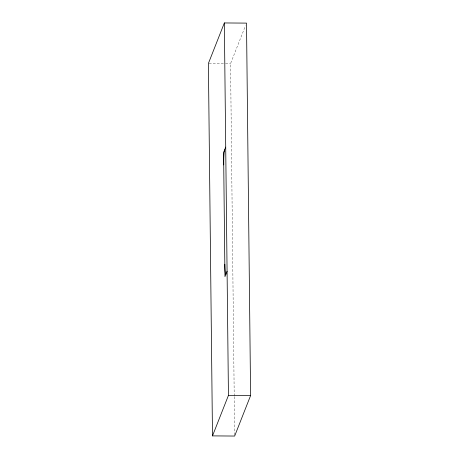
<?xml version="1.0" encoding="UTF-8"?>
<svg xmlns="http://www.w3.org/2000/svg" width="459" height="459" viewBox="0 0 459 459"><rect width="100%" height="100%" fill="white"/><g stroke="black" fill="none" stroke-linecap="round" stroke-linejoin="round"><path stroke-width="0.34" stroke-dasharray="2.29 1.72" d="M234.21 395.939L230.556 63.606L245.456 25.767M209.115 63.445L224.835 63.56M225.553 63.566L230.556 63.606M234.216 396.656L234.652 436.05"/><path stroke-width="0.69" d="M224.348 22.95L208.397 63.44L212.494 435.889L234.652 436.05L250.603 395.56L246.506 23.111L224.348 22.95L228.444 395.394L212.494 435.889M225.713 147.098L223.59 152.497L224.956 276.645L227.079 271.246M228.444 395.394L250.603 395.56M223.722 164.913A12.703 1.067 -89.6 0 1 224.652 149.8M226.017 273.948A12.703 1.067 -89.6 0 1 224.818 264.229"/></g></svg>
